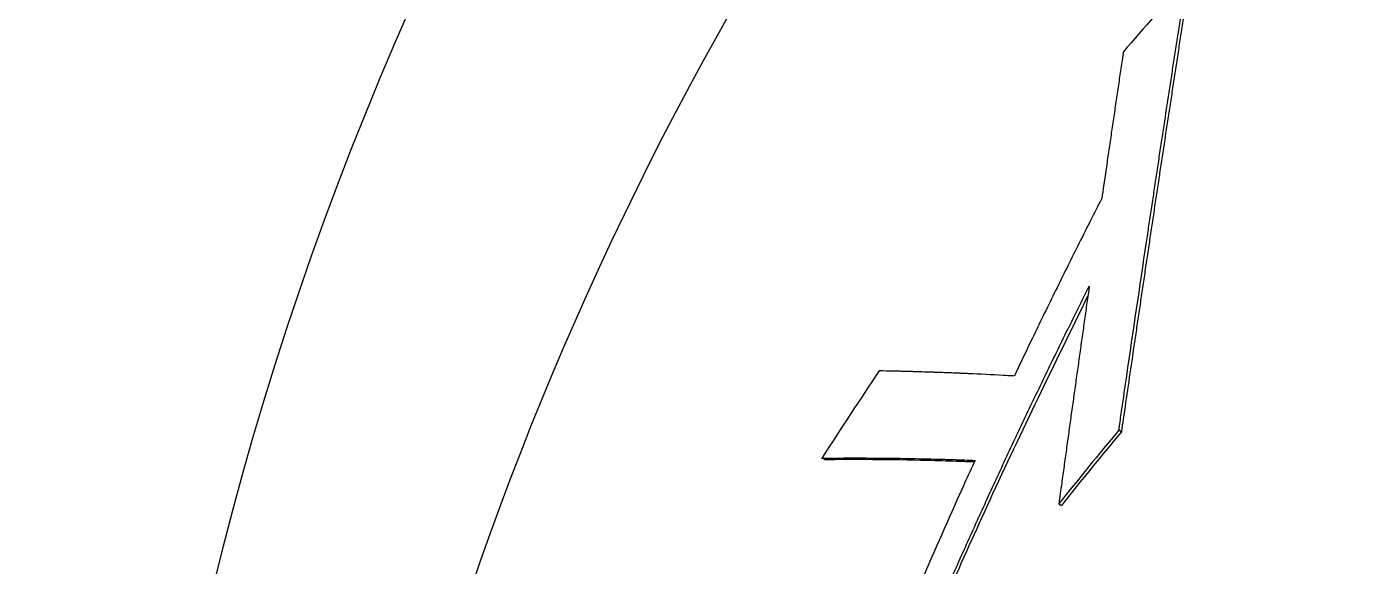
# Model space of a CAD drawing. Extents: x 75 to 2075, y 25 to 1460.
# Drawn here: x 598.47 to 604.4, y 679.81 to 682.22 of the extents above; entities that cross this region are included whole.
import ezdxf

# ---------------------------------------------------------------- set-up
doc = ezdxf.new("R2010")
doc.units = 0
doc.header["$LTSCALE"] = 5
doc.linetypes.add('SLD-KATı', pattern=[0])
doc.layers.get('0').update_dxf_attribs({"linetype": 'CONTINUOUS'})

msp = doc.modelspace()

# ---------------------------------------------------------------- linework, layer by layer
at = {"color": 7, "linetype": 'SLD-KATı'}
for p, q in [((603.3618, 680.412), (603.3503, 680.4191)), ((602.0358, 680.2886), (602.0233, 680.2943)), ((603.0822, 680.0899), (603.0938, 680.0831))]:
    msp.add_line(p, q, dxfattribs=at)
at = {"color": 8, "linetype": 'SLD-KATı'}
for centre, radius, start, end in [((612.2224, 678.5188), 19.5332, 137.41013, 234.10959), ((614.0955, 676.124), 15.2244, 116.66752, 200.555), ((614.5341, 674.9186), 14.873, 117.14787, 181.41534)]:
    msp.add_arc(centre, radius, start, end, dxfattribs=at)
at = {"color": 7, "linetype": 'SLD-KATı'}
msp.add_arc((617.4489, 662.9119), 17.9458, 91.3572, 141.78139, dxfattribs=at)
for centre, major_axis, ratio, start_param, end_param in [((617.5555, 673.1455), (17.7359, 1.612), 0.863455, 2.389521, 2.415358), ((617.5553, 673.1275), (17.739, 1.557), 0.864129, 2.527769, 2.556565), ((617.6001, 671.643), (17.6579, 1.5999), 0.863525, 2.427607, 2.453559), ((617.6001, 671.643), (17.6437, 1.5986), 0.863525, 2.427607, 2.453559)]:
    msp.add_ellipse(centre, major_axis=major_axis, ratio=ratio, start_param=start_param, end_param=end_param, dxfattribs=at)
for points, knots in [([(619.9743, 710.3833), (619.9577, 711.6686), (619.9273, 714.0281), (619.5014, 716.7747), (618.902, 718.6934), (618.1529, 720.0868), (617.2637, 721.0712), (616.2867, 721.6945), (615.1549, 722.0748), (613.8114, 722.1375), (611.8785, 721.6777), (609.5346, 720.283), (606.8066, 717.8648), (604.2022, 715.0543), (601.6448, 711.9574), (599.2303, 708.816), (596.6353, 705.2735), (593.6891, 701.0846), (590.883, 696.9735), (588.4771, 693.4115), (586.5495, 690.5524), (584.5145, 687.5483), (582.5355, 684.6729), (580.6814, 682.0553), (579.2281, 680.0966), (578.1001, 678.6586), (577.2287, 677.6153), (576.5118, 676.8401), (575.9183, 676.295), (575.8694, 676.2437), (575.8406, 676.2134)], [0, 0, 0, 0, 0.038446, 0.070583, 0.097966, 0.121189, 0.145812, 0.165835, 0.182548, 0.206895, 0.237007, 0.301104, 0.359457, 0.421623, 0.477828, 0.527711, 0.577052, 0.639887, 0.70471, 0.736266, 0.768913, 0.803621, 0.83528, 0.859984, 0.886701, 0.903105, 0.922534, 0.945296, 0.967736, 1, 1, 1, 1]), ([(573.0855, 674.9419), (573.1455, 674.553), (573.248, 673.8885), (573.6962, 673.1005), (574.0151, 672.6718), (574.9214, 672.0341), (575.6617, 671.8702), (576.8822, 671.9182), (578.0892, 672.5499), (579.1803, 673.4641), (580.4412, 674.7808), (581.7674, 676.3772), (583.3066, 678.385), (585.145, 680.9277), (587.2028, 683.8867), (589.3647, 687.0632), (591.8055, 690.6821), (594.3743, 694.4885), (596.9209, 698.2121), (599.4784, 701.8734), (602.0776, 705.4755), (604.574, 708.7507), (606.8269, 711.5124), (608.8763, 713.8208), (610.6857, 715.5947), (612.0816, 716.7444), (613.1495, 717.4289), (613.8716, 717.7587), (614.3553, 717.8065), (614.3747, 717.7989), (614.4704, 717.7701), (614.6485, 717.5955), (614.9598, 717.0492), (615.3123, 715.9415), (615.5621, 714.2775), (615.6851, 712.3394), (615.6875, 711.0918), (615.6887, 710.4262)], [0, 0, 0, 0, 0.036264, 0.061957, 0.078959, 0.089679, 0.10614, 0.123885, 0.156976, 0.186056, 0.21064, 0.232076, 0.253519, 0.277854, 0.306134, 0.33687, 0.369958, 0.416405, 0.460545, 0.499893, 0.552941, 0.605887, 0.645859, 0.690682, 0.736196, 0.767267, 0.795652, 0.822675, 0.847597, 0.86116, 0.876852, 0.895874, 0.914145, 0.936651, 0.964426, 0.981022, 1, 1, 1, 1]), ([(603.3503, 680.4191), (603.3512, 680.4253), (603.3557, 680.4565), (603.3674, 680.5374), (603.4074, 680.8112), (603.4477, 681.0848), (603.4849, 681.3331), (603.4961, 681.4076), (603.5073, 681.4821), (603.5185, 681.5565), (603.5298, 681.631), (603.5411, 681.7054), (603.5562, 681.8046), (603.5713, 681.9038), (603.5865, 682.0029), (603.5979, 682.0772), (603.6094, 682.1516), (603.6208, 682.2259), (603.6352, 682.3188), (603.6458, 682.3869), (603.6525, 682.4302)], [0, 0, 0, 0, 0.00925, 0.046291, 0.120365, 0.416635, 0.453676, 0.490714, 0.527748, 0.56478, 0.601809, 0.638844, 0.675879, 0.749947, 0.786984, 0.824026, 0.861055, 0.898093, 0.935127, 1, 1, 1, 1]), ([(603.3503, 680.4191), (603.3512, 680.4253), (603.3557, 680.4565), (603.3674, 680.5374), (603.4074, 680.8112), (603.4477, 681.0848), (603.4849, 681.3331), (603.4961, 681.4076), (603.5073, 681.4821), (603.5185, 681.5565), (603.5298, 681.631), (603.5411, 681.7054), (603.5562, 681.8046), (603.5713, 681.9038), (603.5865, 682.0029), (603.5979, 682.0772), (603.6094, 682.1516), (603.6208, 682.2259), (603.6352, 682.3188), (603.6458, 682.3869), (603.6525, 682.4302)], [0, 0, 0, 0, 0.00925, 0.046291, 0.120365, 0.416635, 0.453676, 0.490714, 0.527748, 0.56478, 0.601809, 0.638844, 0.675879, 0.749947, 0.786984, 0.824026, 0.861055, 0.898093, 0.935127, 1, 1, 1, 1]), ([(603.6637, 682.4228), (603.6627, 682.4166), (603.6579, 682.3857), (603.6454, 682.3052), (603.6301, 682.2062), (603.6148, 682.1071), (603.6034, 682.0328), (603.592, 681.9585), (603.5807, 681.8841), (603.5693, 681.8098), (603.5542, 681.7106), (603.5392, 681.6113), (603.5242, 681.5121), (603.513, 681.4377), (603.5018, 681.3632), (603.4907, 681.2887), (603.4796, 681.2142), (603.4685, 681.1396), (603.4574, 681.0651), (603.4464, 680.9905), (603.4354, 680.916), (603.4244, 680.8413), (603.4025, 680.6921), (603.3816, 680.549), (603.3645, 680.4307), (603.3618, 680.412)], [0, 0, 0, 0, 0.009261, 0.046291, 0.120365, 0.157403, 0.194444, 0.231474, 0.268511, 0.305549, 0.34258, 0.416651, 0.453689, 0.490732, 0.527767, 0.564805, 0.601834, 0.638869, 0.675913, 0.712943, 0.749984, 0.787019, 0.824055, 0.972199, 1, 1, 1, 1]), ([(603.6637, 682.4228), (603.6627, 682.4166), (603.6579, 682.3857), (603.6454, 682.3052), (603.6301, 682.2062), (603.6148, 682.1071), (603.6034, 682.0328), (603.592, 681.9585), (603.5807, 681.8841), (603.5693, 681.8098), (603.5542, 681.7106), (603.5392, 681.6113), (603.5242, 681.5121), (603.513, 681.4377), (603.5018, 681.3632), (603.4907, 681.2887), (603.4796, 681.2142), (603.4685, 681.1396), (603.4574, 681.0651), (603.4464, 680.9905), (603.4354, 680.916), (603.4244, 680.8413), (603.4025, 680.6921), (603.3816, 680.549), (603.3645, 680.4307), (603.3618, 680.412)], [0, 0, 0, 0, 0.009261, 0.046291, 0.120365, 0.157403, 0.194444, 0.231474, 0.268511, 0.305549, 0.34258, 0.416651, 0.453689, 0.490732, 0.527767, 0.564805, 0.601834, 0.638869, 0.675913, 0.712943, 0.749984, 0.787019, 0.824055, 0.972199, 1, 1, 1, 1]), ([(603.3704, 682.1098), (603.3695, 682.1035), (603.3649, 682.0724), (603.3566, 682.0165), (603.3455, 681.9418), (603.3344, 681.8671), (603.3234, 681.7924), (603.3125, 681.7177), (603.3015, 681.643), (603.2887, 681.5553), (603.2795, 681.4925), (603.274, 681.4547)], [0, 0, 0, 0, 0.028507, 0.142545, 0.256587, 0.370609, 0.484634, 0.598678, 0.712727, 0.826746, 1, 1, 1, 1]), ([(603.3704, 682.1098), (603.3695, 682.1035), (603.3649, 682.0724), (603.3566, 682.0165), (603.3455, 681.9418), (603.3344, 681.8671), (603.3234, 681.7924), (603.3125, 681.7177), (603.3015, 681.643), (603.2887, 681.5553), (603.2795, 681.4925), (603.274, 681.4547)], [0, 0, 0, 0, 0.028507, 0.142545, 0.256587, 0.370609, 0.484634, 0.598678, 0.712727, 0.826746, 1, 1, 1, 1]), ([(603.274, 681.4547), (603.2698, 681.4464), (603.2487, 681.405), (603.2108, 681.3305), (603.1606, 681.2309), (603.1109, 681.131), (603.0615, 681.0309), (603.0124, 680.9307), (602.9664, 680.8356), (602.9232, 680.7457), (602.8964, 680.6893), (602.8831, 680.6611)], [0, 0, 0, 0, 0.031535, 0.157682, 0.283828, 0.409983, 0.536129, 0.66228, 0.788426, 0.89421, 1, 1, 1, 1]), ([(603.274, 681.4547), (603.2698, 681.4464), (603.2487, 681.405), (603.2108, 681.3305), (603.1606, 681.2309), (603.1109, 681.131), (603.0615, 681.0309), (603.0124, 680.9307), (602.9664, 680.8356), (602.9232, 680.7457), (602.8964, 680.6893), (602.8831, 680.6611)], [0, 0, 0, 0, 0.031535, 0.157682, 0.283828, 0.409983, 0.536129, 0.66228, 0.788426, 0.89421, 1, 1, 1, 1]), ([(602.2633, 678.9581), (602.2668, 678.9667), (602.2844, 679.0099), (602.3587, 679.1913), (602.4384, 679.3804), (602.5196, 679.5687), (602.5568, 679.6542), (602.5943, 679.7395), (602.632, 679.8247), (602.67, 679.9097), (602.7083, 679.9946), (602.7468, 680.0794), (602.7856, 680.164), (602.8324, 680.2653), (602.8718, 680.3496), (602.9115, 680.4338), (602.9513, 680.5178), (602.9915, 680.6016), (603.0319, 680.6853), (603.0725, 680.7689), (603.1212, 680.8681), (603.1697, 680.9661), (603.2021, 681.0307), (603.2182, 681.063)], [0, 0, 0, 0, 0.012084, 0.060402, 0.25369, 0.27785, 0.326171, 0.374494, 0.398654, 0.446979, 0.495301, 0.519463, 0.567781, 0.616102, 0.664421, 0.688584, 0.736905, 0.785226, 0.809385, 0.857706, 0.90603, 0.953017, 1, 1, 1, 1]), ([(602.2633, 678.9581), (602.2668, 678.9667), (602.2844, 679.0099), (602.3587, 679.1913), (602.4384, 679.3804), (602.5196, 679.5687), (602.5568, 679.6542), (602.5943, 679.7395), (602.632, 679.8247), (602.67, 679.9097), (602.7083, 679.9946), (602.7468, 680.0794), (602.7856, 680.164), (602.8324, 680.2653), (602.8718, 680.3496), (602.9115, 680.4338), (602.9513, 680.5178), (602.9915, 680.6016), (603.0319, 680.6853), (603.0725, 680.7689), (603.1212, 680.8681), (603.1697, 680.9661), (603.2021, 681.0307), (603.2182, 681.063)], [0, 0, 0, 0, 0.012084, 0.060402, 0.25369, 0.27785, 0.326171, 0.374494, 0.398654, 0.446979, 0.495301, 0.519463, 0.567781, 0.616102, 0.664421, 0.688584, 0.736905, 0.785226, 0.809385, 0.857706, 0.90603, 0.953017, 1, 1, 1, 1]), ([(603.2182, 681.063), (603.2174, 681.0567), (603.2129, 681.0255), (603.2049, 680.9694), (603.1943, 680.8946), (603.1837, 680.8197), (603.1732, 680.7448), (603.1644, 680.6824), (603.1556, 680.62), (603.1487, 680.57), (603.1399, 680.5076), (603.1329, 680.4576), (603.1243, 680.3952), (603.1156, 680.3327), (603.1052, 680.2577), (603.0941, 680.1768), (603.0864, 680.1209), (603.0822, 680.0899)], [0, 0, 0, 0, 0.01924, 0.096253, 0.173253, 0.25026, 0.327248, 0.404266, 0.442766, 0.519767, 0.558271, 0.635259, 0.673769, 0.750769, 0.827771, 0.904781, 1, 1, 1, 1]), ([(603.2182, 681.063), (603.2174, 681.0567), (603.2129, 681.0255), (603.2049, 680.9694), (603.1943, 680.8946), (603.1837, 680.8197), (603.1732, 680.7448), (603.1644, 680.6824), (603.1556, 680.62), (603.1487, 680.57), (603.1399, 680.5076), (603.1329, 680.4576), (603.1243, 680.3952), (603.1156, 680.3327), (603.1052, 680.2577), (603.0941, 680.1768), (603.0864, 680.1209), (603.0822, 680.0899)], [0, 0, 0, 0, 0.01924, 0.096253, 0.173253, 0.25026, 0.327248, 0.404266, 0.442766, 0.519767, 0.558271, 0.635259, 0.673769, 0.750769, 0.827771, 0.904781, 1, 1, 1, 1]), ([(602.2756, 678.9521), (602.2791, 678.9608), (602.2967, 679.004), (602.3427, 679.1163), (602.5006, 679.4952), (602.7851, 680.1466), (603.0639, 680.7163), (603.212, 681.0188)], [0, 0, 0, 0, 0.0122988, 0.0615299, 0.1599826, 0.553841, 1, 1, 1, 1]), ([(602.2756, 678.9521), (602.2791, 678.9608), (602.2967, 679.004), (602.3427, 679.1163), (602.5006, 679.4952), (602.7851, 680.1466), (603.0639, 680.7163), (603.212, 681.0188)], [0, 0, 0, 0, 0.0122988, 0.0615299, 0.1599826, 0.553841, 1, 1, 1, 1]), ([(602.8831, 680.6611), (602.8798, 680.6613), (602.8634, 680.6622), (602.7946, 680.6661), (602.7235, 680.6696), (602.6595, 680.6724), (602.634, 680.6735), (602.6086, 680.6746), (602.5833, 680.6755), (602.558, 680.6765), (602.5328, 680.6774), (602.5078, 680.6782), (602.4828, 680.6791), (602.4579, 680.6798), (602.4331, 680.6806), (602.4084, 680.6812), (602.3837, 680.6819), (602.3592, 680.6825), (602.3264, 680.6832), (602.2999, 680.6837), (602.2795, 680.6841)], [0, 0, 0, 0, 0.015694, 0.078485, 0.329573, 0.360956, 0.392352, 0.455117, 0.486508, 0.517891, 0.580651, 0.61205, 0.643438, 0.706216, 0.737602, 0.768977, 0.831748, 0.863144, 0.894529, 1, 1, 1, 1]), ([(602.8831, 680.6611), (602.8798, 680.6613), (602.8634, 680.6622), (602.7946, 680.6661), (602.7235, 680.6696), (602.6595, 680.6724), (602.634, 680.6735), (602.6086, 680.6746), (602.5833, 680.6755), (602.558, 680.6765), (602.5328, 680.6774), (602.5078, 680.6782), (602.4828, 680.6791), (602.4579, 680.6798), (602.4331, 680.6806), (602.4084, 680.6812), (602.3837, 680.6819), (602.3592, 680.6825), (602.3264, 680.6832), (602.2999, 680.6837), (602.2795, 680.6841)], [0, 0, 0, 0, 0.015694, 0.078485, 0.329573, 0.360956, 0.392352, 0.455117, 0.486508, 0.517891, 0.580651, 0.61205, 0.643438, 0.706216, 0.737602, 0.768977, 0.831748, 0.863144, 0.894529, 1, 1, 1, 1]), ([(602.7074, 680.2845), (602.7035, 680.276), (602.6842, 680.2336), (602.6035, 680.0552), (602.513, 679.8504), (602.4246, 679.6446), (602.3881, 679.5587), (602.3518, 679.4726), (602.3229, 679.4037), (602.2872, 679.3174), (602.2587, 679.2483), (602.2234, 679.1618), (602.1954, 679.0925), (602.1675, 679.0231), (602.1398, 678.9536), (602.1123, 678.884), (602.0781, 678.797), (602.051, 678.7273), (602.0054, 678.6089), (601.9738, 678.5253), (601.9488, 678.4591)], [0, 0, 0, 0, 0.014176, 0.070868, 0.297639, 0.354323, 0.411015, 0.43936, 0.496052, 0.524396, 0.581086, 0.609437, 0.666125, 0.694472, 0.722818, 0.779505, 0.807857, 0.864543, 0.89289, 1, 1, 1, 1]), ([(602.7074, 680.2845), (602.7035, 680.276), (602.6842, 680.2336), (602.6035, 680.0552), (602.513, 679.8504), (602.4246, 679.6446), (602.3881, 679.5587), (602.3518, 679.4726), (602.3229, 679.4037), (602.2872, 679.3174), (602.2587, 679.2483), (602.2234, 679.1618), (602.1954, 679.0925), (602.1675, 679.0231), (602.1398, 678.9536), (602.1123, 678.884), (602.0781, 678.797), (602.051, 678.7273), (602.0054, 678.6089), (601.9738, 678.5253), (601.9488, 678.4591)], [0, 0, 0, 0, 0.014176, 0.070868, 0.297639, 0.354323, 0.411015, 0.43936, 0.496052, 0.524396, 0.581086, 0.609437, 0.666125, 0.694472, 0.722818, 0.779505, 0.807857, 0.864543, 0.89289, 1, 1, 1, 1]), ([(602.0233, 680.2943), (602.0262, 680.2944), (602.0408, 680.2945), (602.102, 680.295), (602.1671, 680.2952), (602.233, 680.2949), (602.2631, 680.2948), (602.2933, 680.2945), (602.3237, 680.2942), (602.3481, 680.2938), (602.3787, 680.2934), (602.4033, 680.293), (602.4341, 680.2924), (602.459, 680.2919), (602.4901, 680.2912), (602.5213, 680.2905), (602.5527, 680.2896), (602.5842, 680.2887), (602.6095, 680.2879), (602.6406, 680.2869), (602.671, 680.2858), (602.6953, 680.2849), (602.7074, 680.2845)], [0, 0, 0, 0, 0.013413, 0.067056, 0.281671, 0.308494, 0.362147, 0.415809, 0.442633, 0.496283, 0.52311, 0.576749, 0.60358, 0.657227, 0.684062, 0.737718, 0.791365, 0.81818, 0.871838, 0.898661, 0.949334, 1, 1, 1, 1]), ([(602.0233, 680.2943), (602.0262, 680.2944), (602.0408, 680.2945), (602.102, 680.295), (602.1671, 680.2952), (602.233, 680.2949), (602.2631, 680.2948), (602.2933, 680.2945), (602.3237, 680.2942), (602.3481, 680.2938), (602.3787, 680.2934), (602.4033, 680.293), (602.4341, 680.2924), (602.459, 680.2919), (602.4901, 680.2912), (602.5213, 680.2905), (602.5527, 680.2896), (602.5842, 680.2887), (602.6095, 680.2879), (602.6406, 680.2869), (602.671, 680.2858), (602.6953, 680.2849), (602.7074, 680.2845)], [0, 0, 0, 0, 0.013413, 0.067056, 0.281671, 0.308494, 0.362147, 0.415809, 0.442633, 0.496283, 0.52311, 0.576749, 0.60358, 0.657227, 0.684062, 0.737718, 0.791365, 0.81818, 0.871838, 0.898661, 0.949334, 1, 1, 1, 1]), ([(602.0358, 680.2886), (602.0387, 680.2886), (602.0532, 680.2888), (602.1144, 680.2892), (602.2526, 680.2893), (602.3932, 680.2875), (602.5283, 680.2844), (602.5888, 680.2826), (602.6472, 680.2807), (602.6743, 680.2797), (602.6935, 680.279), (602.7047, 680.2786)], [0, 0, 0, 0, 0.0136936, 0.0684703, 0.2876422, 0.6542328, 0.700071, 0.8834003, 0.9177765, 0.9521507, 1, 1, 1, 1]), ([(602.0358, 680.2886), (602.0387, 680.2886), (602.0532, 680.2888), (602.1144, 680.2892), (602.2526, 680.2893), (602.3932, 680.2875), (602.5283, 680.2844), (602.5888, 680.2826), (602.6472, 680.2807), (602.6743, 680.2797), (602.6935, 680.279), (602.7047, 680.2786)], [0, 0, 0, 0, 0.0136936, 0.0684703, 0.2876422, 0.6542328, 0.700071, 0.8834003, 0.9177765, 0.9521507, 1, 1, 1, 1])]:
    msp.add_open_spline(points, degree=3, knots=knots, dxfattribs=at)

doc.saveas('drawing.dxf')
